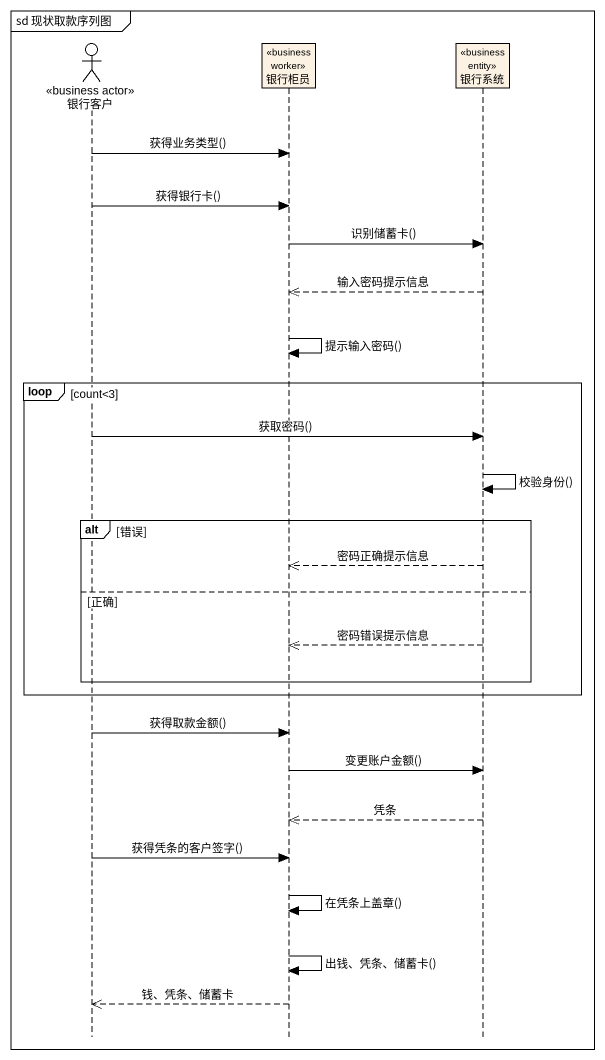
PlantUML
@startuml
mainframe sd 现状取款序列图
hide footbox
actor 银行客户 <<business actor>>
participant 银行柜员 <<business worker>>
participant 银行系统 <<business entity>>

银行客户 -> 银行柜员 : 获得业务类型()
银行客户 -> 银行柜员 : 获得银行卡()
银行柜员 -> 银行系统 : 识别储蓄卡()
银行系统 -->> 银行柜员 : 输入密码提示信息
银行柜员 -> 银行柜员 : 提示输入密码()
loop count<3
  银行客户 -> 银行系统 : 获取密码()
  银行系统 -> 银行系统 : 校验身份()
  alt 错误
    银行系统 -->> 银行柜员 : 密码正确提示信息
  else 正确
    银行系统 -->> 银行柜员 : 密码错误提示信息
  end
end
银行客户 -> 银行柜员 : 获得取款金额()
银行柜员 -> 银行系统 : 变更账户金额()
银行系统 -->> 银行柜员 : 凭条
银行客户 -> 银行柜员 : 获得凭条的客户签字()
银行柜员 -> 银行柜员 : 在凭条上盖章()
银行柜员 -> 银行柜员 : 出钱、凭条、储蓄卡()
银行柜员 -->> 银行客户 : 钱、凭条、储蓄卡
@enduml
